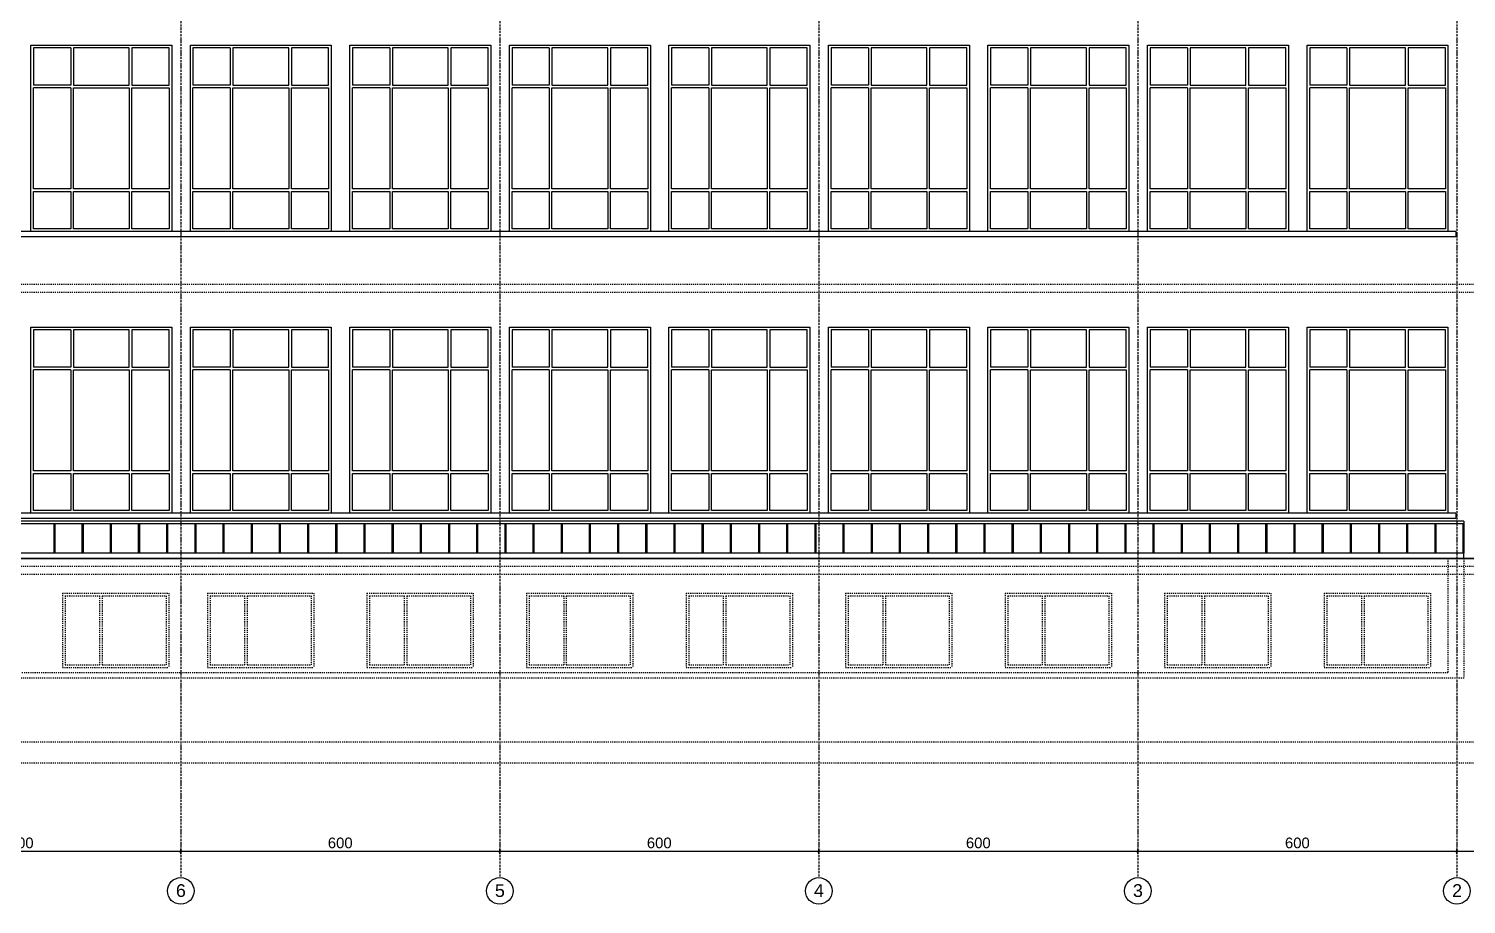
# Model space of a CAD drawing. Header units: inches. Extents: x -72385 to 39588, y -6525 to 66685.
# Drawn here: x 18084 to 20788, y 17991 to 19637 of the extents above; entities that cross this region are included whole.
import ezdxf

# ---------------------------------------------------------------- set-up
doc = ezdxf.new("R2010")
doc.units = ezdxf.units.IN
doc.header["$MEASUREMENT"] = 0
doc.linetypes.add('DashDot', pattern=[0.6, 0.4, -0.1, 0, -0.1])
doc.linetypes.add('Hidden', pattern=[0.4, 0.2, -0.2])
for name, color, linetype, lineweight in [('Надписи коти външни', 252, 'Continuous', 25), ('Надписи Оси', 252, 'Continuous', 25), ('Оси', 252, 'DashDot', 25), ('Фасади Разрези дебело', 7, 'Continuous', 35), ('Фасади Разрези пунктир', 253, 'Hidden', 25), ('Фасади Разрези тънко', 253, 'Continuous', 25)]:
    doc.layers.add(name, color=color, linetype=linetype, lineweight=lineweight)
doc.styles.add('Arial Regular', font='arial.ttf')
doc.styles.get("Standard").update_dxf_attribs({"font": 'arial.ttf'})
doc.dimstyles.new('Annotative', dxfattribs={"dimscale": 0, "dimtxt": 20, "dimasz": 5, "dimexe": 5, "dimexo": 5, "dimgap": 5, "dimtad": 1, "dimdec": 0, "dimzin": 0, "dimdsep": 46, "dimtxsty": 'Standard', "dimblk": 'ARCHTICK', "dimcen": 5, "dimdle": 5, "dimadec": 0, "dimazin": 0, "dimtfac": 1, "dimtdec": 0, "dimtofl": 0, "dimtmove": 0, "dimatfit": 3, "dimldrblk": 'ARCHTICK', "dimfxl": 5, "dimfxlon": 1, "dimtolj": 1, "dimtzin": 0, "dimarcsym": 1})

# ---------------------------------------------------------------- blocks, each defined once
blk = doc.blocks.new('_ArchTick')
at = {"color": 0, "linetype": 'ByBlock', "const_width": 0.15}
blk.add_lwpolyline([(-0.5, -0.5), (0.5, 0.5)], dxfattribs=at)
blk = doc.blocks.new('*D6998')
at = {"layer": 'Defpoints', "color": 0, "ltscale": 10, "transparency": 16777216}
for p in [(18370.1, 18090.9), (17770.1, 18040.9), (18370.1, 18040.9)]:
    blk.add_point(p, dxfattribs=at)
at = {"layer": 'Надписи коти външни', "color": 0, "lineweight": -2, "ltscale": 10, "transparency": 16777216}
for p, q in [((17765.1, 18090.9), (18375.1, 18090.9)), ((17770.1, 18085.9), (17770.1, 18095.9)), ((18370.1, 18085.9), (18370.1, 18095.9))]:
    blk.add_line(p, q, dxfattribs=at)
at = {"layer": 'Надписи коти външни', "color": 0, "lineweight": -2, "ltscale": 10, "transparency": 16777216, "xscale": 5, "yscale": 5, "zscale": 5, "rotation": 180}
blk.add_blockref('_ArchTick', (17770.1, 18090.9), dxfattribs=at)
at = {"layer": 'Надписи коти външни', "color": 0, "lineweight": -2, "ltscale": 10, "transparency": 16777216, "xscale": 5, "yscale": 5, "zscale": 5}
blk.add_blockref('_ArchTick', (18370.1, 18090.9), dxfattribs=at)
at = {"layer": 'Надписи коти външни', "color": 0, "ltscale": 10, "transparency": 16777216, "insert": (18070.1, 18106.1), "char_height": 20, "attachment_point": 5}
blk.add_mtext('\\A1;600', dxfattribs=at)
blk = doc.blocks.new('*D6999')
at = {"layer": 'Defpoints', "color": 0, "ltscale": 10, "transparency": 16777216}
for p in [(18970.1, 18090.9), (18370.1, 18040.9), (18970.1, 18040.9)]:
    blk.add_point(p, dxfattribs=at)
at = {"layer": 'Надписи коти външни', "color": 0, "lineweight": -2, "ltscale": 10, "transparency": 16777216}
for p, q in [((18365.1, 18090.9), (18975.1, 18090.9)), ((18370.1, 18085.9), (18370.1, 18095.9)), ((18970.1, 18085.9), (18970.1, 18095.9))]:
    blk.add_line(p, q, dxfattribs=at)
at = {"layer": 'Надписи коти външни', "color": 0, "lineweight": -2, "ltscale": 10, "transparency": 16777216, "xscale": 5, "yscale": 5, "zscale": 5, "rotation": 180}
blk.add_blockref('_ArchTick', (18370.1, 18090.9), dxfattribs=at)
at = {"layer": 'Надписи коти външни', "color": 0, "lineweight": -2, "ltscale": 10, "transparency": 16777216, "xscale": 5, "yscale": 5, "zscale": 5}
blk.add_blockref('_ArchTick', (18970.1, 18090.9), dxfattribs=at)
at = {"layer": 'Надписи коти външни', "color": 0, "ltscale": 10, "transparency": 16777216, "insert": (18670.1, 18106.1), "char_height": 20, "attachment_point": 5}
blk.add_mtext('\\A1;600', dxfattribs=at)
blk = doc.blocks.new('*D7000')
at = {"layer": 'Defpoints', "color": 0, "ltscale": 10, "transparency": 16777216}
for p in [(19570.1, 18090.9), (18970.1, 18040.9), (19570.1, 18040.9)]:
    blk.add_point(p, dxfattribs=at)
at = {"layer": 'Надписи коти външни', "color": 0, "lineweight": -2, "ltscale": 10, "transparency": 16777216}
for p, q in [((18965.1, 18090.9), (19575.1, 18090.9)), ((18970.1, 18085.9), (18970.1, 18095.9)), ((19570.1, 18085.9), (19570.1, 18095.9))]:
    blk.add_line(p, q, dxfattribs=at)
at = {"layer": 'Надписи коти външни', "color": 0, "lineweight": -2, "ltscale": 10, "transparency": 16777216, "xscale": 5, "yscale": 5, "zscale": 5, "rotation": 180}
blk.add_blockref('_ArchTick', (18970.1, 18090.9), dxfattribs=at)
at = {"layer": 'Надписи коти външни', "color": 0, "lineweight": -2, "ltscale": 10, "transparency": 16777216, "xscale": 5, "yscale": 5, "zscale": 5}
blk.add_blockref('_ArchTick', (19570.1, 18090.9), dxfattribs=at)
at = {"layer": 'Надписи коти външни', "color": 0, "ltscale": 10, "transparency": 16777216, "insert": (19270.1, 18106.1), "char_height": 20, "attachment_point": 5}
blk.add_mtext('\\A1;600', dxfattribs=at)
blk = doc.blocks.new('*D7001')
at = {"layer": 'Defpoints', "color": 0, "ltscale": 10, "transparency": 16777216}
for p in [(20170.1, 18090.9), (19570.1, 18040.9), (20170.1, 18040.9)]:
    blk.add_point(p, dxfattribs=at)
at = {"layer": 'Надписи коти външни', "color": 0, "lineweight": -2, "ltscale": 10, "transparency": 16777216}
for p, q in [((19565.1, 18090.9), (20175.1, 18090.9)), ((19570.1, 18085.9), (19570.1, 18095.9)), ((20170.1, 18085.9), (20170.1, 18095.9))]:
    blk.add_line(p, q, dxfattribs=at)
at = {"layer": 'Надписи коти външни', "color": 0, "lineweight": -2, "ltscale": 10, "transparency": 16777216, "xscale": 5, "yscale": 5, "zscale": 5, "rotation": 180}
blk.add_blockref('_ArchTick', (19570.1, 18090.9), dxfattribs=at)
at = {"layer": 'Надписи коти външни', "color": 0, "lineweight": -2, "ltscale": 10, "transparency": 16777216, "xscale": 5, "yscale": 5, "zscale": 5}
blk.add_blockref('_ArchTick', (20170.1, 18090.9), dxfattribs=at)
at = {"layer": 'Надписи коти външни', "color": 0, "ltscale": 10, "transparency": 16777216, "insert": (19870.1, 18106.1), "char_height": 20, "attachment_point": 5}
blk.add_mtext('\\A1;600', dxfattribs=at)
blk = doc.blocks.new('*D7002')
at = {"layer": 'Defpoints', "color": 0, "ltscale": 10, "transparency": 16777216}
for p in [(20770.1, 18090.9), (20170.1, 18040.9), (20770.1, 18040.9)]:
    blk.add_point(p, dxfattribs=at)
at = {"layer": 'Надписи коти външни', "color": 0, "lineweight": -2, "ltscale": 10, "transparency": 16777216}
for p, q in [((20165.1, 18090.9), (20775.1, 18090.9)), ((20170.1, 18085.9), (20170.1, 18095.9)), ((20770.1, 18085.9), (20770.1, 18095.9))]:
    blk.add_line(p, q, dxfattribs=at)
at = {"layer": 'Надписи коти външни', "color": 0, "lineweight": -2, "ltscale": 10, "transparency": 16777216, "xscale": 5, "yscale": 5, "zscale": 5, "rotation": 180}
blk.add_blockref('_ArchTick', (20170.1, 18090.9), dxfattribs=at)
at = {"layer": 'Надписи коти външни', "color": 0, "lineweight": -2, "ltscale": 10, "transparency": 16777216, "xscale": 5, "yscale": 5, "zscale": 5}
blk.add_blockref('_ArchTick', (20770.1, 18090.9), dxfattribs=at)
at = {"layer": 'Надписи коти външни', "color": 0, "ltscale": 10, "transparency": 16777216, "insert": (20470.1, 18106.1), "char_height": 20, "attachment_point": 5}
blk.add_mtext('\\A1;600', dxfattribs=at)
blk = doc.blocks.new('*D7003')
at = {"layer": 'Defpoints', "color": 0, "ltscale": 10, "transparency": 16777216}
for p in [(21685.1, 18090.9), (20770.1, 18040.9), (21685.1, 18040.9)]:
    blk.add_point(p, dxfattribs=at)
at = {"layer": 'Надписи коти външни', "color": 0, "lineweight": -2, "ltscale": 10, "transparency": 16777216}
for p, q in [((20765.1, 18090.9), (21690.1, 18090.9)), ((20770.1, 18085.9), (20770.1, 18095.9)), ((21685.1, 18085.9), (21685.1, 18095.9))]:
    blk.add_line(p, q, dxfattribs=at)
at = {"layer": 'Надписи коти външни', "color": 0, "lineweight": -2, "ltscale": 10, "transparency": 16777216, "xscale": 5, "yscale": 5, "zscale": 5, "rotation": 180}
blk.add_blockref('_ArchTick', (20770.1, 18090.9), dxfattribs=at)
at = {"layer": 'Надписи коти външни', "color": 0, "lineweight": -2, "ltscale": 10, "transparency": 16777216, "xscale": 5, "yscale": 5, "zscale": 5}
blk.add_blockref('_ArchTick', (21685.1, 18090.9), dxfattribs=at)
at = {"layer": 'Надписи коти външни', "color": 0, "ltscale": 10, "transparency": 16777216, "insert": (21227.6, 18106.1), "char_height": 20, "attachment_point": 5}
blk.add_mtext('\\A1;915', dxfattribs=at)

msp = doc.modelspace()

# ---------------------------------------------------------------- linework, layer by layer
at = {"layer": 'Надписи Оси', "ltscale": 50}
for centre in [(18370.1, 18015.9), (18970.1, 18015.9), (19570.1, 18015.9), (20170.1, 18015.9), (20770.1, 18015.9)]:
    msp.add_circle(centre, 25, dxfattribs=at)
at = {"layer": 'Оси', "ltscale": 10}
for p, q in [((18370.1, 21090.9), (18370.1, 18040.9)), ((18970.1, 21090.9), (18970.1, 18040.9)), ((19570.1, 21090.9), (19570.1, 18040.9)), ((20170.1, 21090.9), (20170.1, 18040.9)), ((20770.1, 21090.9), (20770.1, 18040.9))]:
    msp.add_line(p, q, dxfattribs=at)
at = {"layer": 'Фасади Разрези дебело', "ltscale": 10, "extrusion": (-7.84095e-16, 1, -2.22045e-16)}
msp.add_line((22203.5, 18640.9), (9107.5, 18640.9), dxfattribs=at)
at = {"layer": 'Фасади Разрези пунктир', "ltscale": 10, "extrusion": (-7.84095e-16, 1, -2.22045e-16)}
for p, q in [((21703.5, 19155.9), (9607.5, 19155.9)), ((21703.5, 19140.9), (9607.5, 19140.9)), ((21703.5, 18625.9), (9607.5, 18625.9)), ((21703.5, 18610.9), (9607.5, 18610.9)), ((20783.4, 18415.9), (15925.8, 18415.9)), ((20753.4, 18425.9), (15955.8, 18425.9)), ((21703.5, 18295.9), (16588.9, 18295.9)), ((21703.5, 18255.9), (9607.5, 18255.9))]:
    msp.add_line(p, q, dxfattribs=at)
at = {"layer": 'Фасади Разрези пунктир', "ltscale": 10}
for p, q in [((20753.4, 18640.9), (20753.4, 18425.9)), ((20783.4, 18640.9), (20783.4, 18415.9)), ((18147.6, 18575.9), (18147.6, 18435.9)), ((18347.6, 18575.9), (18347.6, 18435.9)), ((18420.3, 18575.9), (18420.3, 18435.9)), ((18620.3, 18575.9), (18620.3, 18435.9)), ((18720.3, 18575.9), (18720.3, 18435.9)), ((18920.3, 18575.9), (18920.3, 18435.9)), ((19020.3, 18575.9), (19020.3, 18435.9)), ((19220.4, 18575.9), (19220.4, 18435.9)), ((19320.4, 18575.9), (19320.4, 18435.9)), ((19520.4, 18575.9), (19520.4, 18435.9)), ((19620.4, 18575.9), (19620.4, 18435.9)), ((19820.4, 18575.9), (19820.4, 18435.9)), ((19920.4, 18575.9), (19920.4, 18435.9)), ((20120.4, 18575.9), (20120.4, 18435.9)), ((20220.4, 18575.9), (20220.4, 18435.9)), ((20420.5, 18575.9), (20420.5, 18435.9)), ((20520.5, 18575.9), (20520.5, 18435.9)), ((20720.5, 18575.9), (20720.5, 18435.9)), ((18152.6, 18570.9), (18152.6, 18440.9)), ((18217.6, 18570.9), (18217.6, 18440.9)), ((18222.6, 18570.9), (18222.6, 18440.9)), ((18342.6, 18570.9), (18342.6, 18440.9)), ((18425.3, 18570.9), (18425.3, 18440.9)), ((18490.3, 18570.9), (18490.3, 18440.9)), ((18495.3, 18570.9), (18495.3, 18440.9)), ((18615.3, 18570.9), (18615.3, 18440.9)), ((18725.3, 18570.9), (18725.3, 18440.9)), ((18790.3, 18570.9), (18790.3, 18440.9)), ((18795.3, 18570.9), (18795.3, 18440.9)), ((18915.3, 18570.9), (18915.3, 18440.9)), ((19025.3, 18570.9), (19025.3, 18440.9)), ((19090.3, 18570.9), (19090.3, 18440.9)), ((19095.3, 18570.9), (19095.3, 18440.9)), ((19215.4, 18570.9), (19215.4, 18440.9)), ((19325.4, 18570.9), (19325.4, 18440.9)), ((19390.4, 18570.9), (19390.4, 18440.9)), ((19395.4, 18570.9), (19395.4, 18440.9)), ((19515.4, 18570.9), (19515.4, 18440.9)), ((19625.4, 18570.9), (19625.4, 18440.9)), ((19690.4, 18570.9), (19690.4, 18440.9)), ((19695.4, 18570.9), (19695.4, 18440.9)), ((19815.4, 18570.9), (19815.4, 18440.9)), ((19925.4, 18570.9), (19925.4, 18440.9)), ((19990.4, 18570.9), (19990.4, 18440.9)), ((19995.4, 18570.9), (19995.4, 18440.9)), ((20115.4, 18570.9), (20115.4, 18440.9)), ((20225.4, 18570.9), (20225.4, 18440.9)), ((20290.4, 18570.9), (20290.4, 18440.9)), ((20295.4, 18570.9), (20295.4, 18440.9)), ((20415.5, 18570.9), (20415.5, 18440.9)), ((20525.5, 18570.9), (20525.5, 18440.9)), ((20590.5, 18570.9), (20590.5, 18440.9)), ((20595.5, 18570.9), (20595.5, 18440.9)), ((20715.5, 18570.9), (20715.5, 18440.9))]:
    msp.add_line(p, q, dxfattribs=at)
at = {"layer": 'Фасади Разрези пунктир', "ltscale": 10, "extrusion": (-7.38836e-14, 1, -2.22045e-16)}
for p, q in [((18147.6, 18575.9), (18347.6, 18575.9)), ((18420.3, 18575.9), (18620.3, 18575.9)), ((18720.3, 18575.9), (18920.3, 18575.9)), ((19020.3, 18575.9), (19220.4, 18575.9)), ((19320.4, 18575.9), (19520.4, 18575.9)), ((19620.4, 18575.9), (19820.4, 18575.9)), ((19920.4, 18575.9), (20120.4, 18575.9)), ((20220.4, 18575.9), (20420.5, 18575.9)), ((20520.5, 18575.9), (20720.5, 18575.9)), ((18152.6, 18570.9), (18217.6, 18570.9)), ((18222.6, 18570.9), (18342.6, 18570.9)), ((18425.3, 18570.9), (18490.3, 18570.9)), ((18495.3, 18570.9), (18615.3, 18570.9)), ((18725.3, 18570.9), (18790.3, 18570.9)), ((18795.3, 18570.9), (18915.3, 18570.9)), ((19025.3, 18570.9), (19090.3, 18570.9)), ((19095.3, 18570.9), (19215.4, 18570.9)), ((19325.4, 18570.9), (19390.4, 18570.9)), ((19395.4, 18570.9), (19515.4, 18570.9)), ((19625.4, 18570.9), (19690.4, 18570.9)), ((19695.4, 18570.9), (19815.4, 18570.9)), ((19925.4, 18570.9), (19990.4, 18570.9)), ((19995.4, 18570.9), (20115.4, 18570.9)), ((20225.4, 18570.9), (20290.4, 18570.9)), ((20295.4, 18570.9), (20415.5, 18570.9)), ((20525.5, 18570.9), (20590.5, 18570.9)), ((20595.5, 18570.9), (20715.5, 18570.9)), ((18152.6, 18440.9), (18217.6, 18440.9)), ((18222.6, 18440.9), (18342.6, 18440.9)), ((18425.3, 18440.9), (18490.3, 18440.9)), ((18495.3, 18440.9), (18615.3, 18440.9)), ((18725.3, 18440.9), (18790.3, 18440.9)), ((18795.3, 18440.9), (18915.3, 18440.9)), ((19025.3, 18440.9), (19090.3, 18440.9)), ((19095.3, 18440.9), (19215.4, 18440.9)), ((19325.4, 18440.9), (19390.4, 18440.9)), ((19395.4, 18440.9), (19515.4, 18440.9)), ((19625.4, 18440.9), (19690.4, 18440.9)), ((19695.4, 18440.9), (19815.4, 18440.9)), ((19925.4, 18440.9), (19990.4, 18440.9)), ((19995.4, 18440.9), (20115.4, 18440.9)), ((20225.4, 18440.9), (20290.4, 18440.9)), ((20295.4, 18440.9), (20415.5, 18440.9)), ((20525.5, 18440.9), (20590.5, 18440.9)), ((20595.5, 18440.9), (20715.5, 18440.9)), ((18147.6, 18435.9), (18347.6, 18435.9)), ((18420.3, 18435.9), (18620.3, 18435.9)), ((18720.3, 18435.9), (18920.3, 18435.9)), ((19020.3, 18435.9), (19220.4, 18435.9)), ((19320.4, 18435.9), (19520.4, 18435.9)), ((19620.4, 18435.9), (19820.4, 18435.9)), ((19920.4, 18435.9), (20120.4, 18435.9)), ((20220.4, 18435.9), (20420.5, 18435.9)), ((20520.5, 18435.9), (20720.5, 18435.9))]:
    msp.add_line(p, q, dxfattribs=at)
at = {"layer": 'Фасади Разрези тънко', "ltscale": 10}
for p, q in [((18093.2, 19600.9), (18093.2, 19530.9)), ((18163.2, 19600.9), (18163.2, 19530.9)), ((18168.2, 19600.9), (18168.2, 19530.9)), ((18393.2, 19600.9), (18393.2, 19530.9)), ((18463.2, 19600.9), (18463.2, 19530.9)), ((18468.2, 19600.9), (18468.2, 19530.9)), ((18693.2, 19600.9), (18693.2, 19530.9)), ((18763.2, 19600.9), (18763.2, 19530.9)), ((18768.2, 19600.9), (18768.2, 19530.9)), ((18993.3, 19600.9), (18993.3, 19530.9)), ((19063.3, 19600.9), (19063.3, 19530.9)), ((19068.3, 19600.9), (19068.3, 19530.9)), ((19293.3, 19600.9), (19293.3, 19530.9)), ((19363.3, 19600.9), (19363.3, 19530.9)), ((19368.3, 19600.9), (19368.3, 19530.9)), ((19593.3, 19600.9), (19593.3, 19530.9)), ((19663.3, 19600.9), (19663.3, 19530.9)), ((19668.3, 19600.9), (19668.3, 19530.9)), ((19893.3, 19600.9), (19893.3, 19530.9)), ((19963.3, 19600.9), (19963.3, 19530.9)), ((19968.3, 19600.9), (19968.3, 19530.9)), ((20193.4, 19600.9), (20193.4, 19530.9)), ((20263.4, 19600.9), (20263.4, 19530.9)), ((20268.4, 19600.9), (20268.4, 19530.9)), ((20493.4, 19600.9), (20493.4, 19530.9)), ((20563.4, 19600.9), (20563.4, 19530.9)), ((20568.4, 19600.9), (20568.4, 19530.9)), ((20768.4, 19255.9), (20768.4, 19245.9)), ((18093.2, 19070.9), (18093.2, 19000.9)), ((18163.2, 19070.9), (18163.2, 19000.9)), ((18168.2, 19070.9), (18168.2, 19000.9)), ((18393.2, 19070.9), (18393.2, 19000.9)), ((18463.2, 19070.9), (18463.2, 19000.9)), ((18468.2, 19070.9), (18468.2, 19000.9)), ((18693.2, 19070.9), (18693.2, 19000.9)), ((18763.2, 19070.9), (18763.2, 19000.9)), ((18768.2, 19070.9), (18768.2, 19000.9)), ((18993.3, 19070.9), (18993.3, 19000.9)), ((19063.3, 19070.9), (19063.3, 19000.9)), ((19068.3, 19070.9), (19068.3, 19000.9)), ((19293.3, 19070.9), (19293.3, 19000.9)), ((19363.3, 19070.9), (19363.3, 19000.9)), ((19368.3, 19070.9), (19368.3, 19000.9)), ((19593.3, 19070.9), (19593.3, 19000.9)), ((19663.3, 19070.9), (19663.3, 19000.9)), ((19668.3, 19070.9), (19668.3, 19000.9)), ((19893.3, 19070.9), (19893.3, 19000.9)), ((19963.3, 19070.9), (19963.3, 19000.9)), ((19968.3, 19070.9), (19968.3, 19000.9)), ((20193.4, 19070.9), (20193.4, 19000.9)), ((20263.4, 19070.9), (20263.4, 19000.9)), ((20268.4, 19070.9), (20268.4, 19000.9)), ((20493.4, 19070.9), (20493.4, 19000.9)), ((20563.4, 19070.9), (20563.4, 19000.9)), ((20568.4, 19070.9), (20568.4, 19000.9)), ((20768.4, 18725.9), (20768.4, 18715.9)), ((20783.4, 18710.9), (20783.4, 18650.9)), ((18131.4, 18705.9), (18131.4, 18650.9)), ((18133.4, 18705.9), (18133.4, 18650.9)), ((18184.4, 18705.9), (18184.4, 18650.9)), ((18186.4, 18705.9), (18186.4, 18650.9)), ((18237.4, 18705.9), (18237.4, 18650.9)), ((18239.4, 18705.9), (18239.4, 18650.9)), ((18290.4, 18705.9), (18290.4, 18650.9)), ((18292.4, 18705.9), (18292.4, 18650.9)), ((18343.4, 18705.9), (18343.4, 18650.9)), ((18345.4, 18705.9), (18345.4, 18650.9)), ((18396.4, 18705.9), (18396.4, 18650.9)), ((18398.4, 18705.9), (18398.4, 18650.9)), ((18449.4, 18705.9), (18449.4, 18650.9)), ((18451.4, 18705.9), (18451.4, 18650.9)), ((18502.4, 18705.9), (18502.4, 18650.9)), ((18504.4, 18705.9), (18504.4, 18650.9)), ((18555.4, 18705.9), (18555.4, 18650.9)), ((18557.4, 18705.9), (18557.4, 18650.9)), ((18608.4, 18705.9), (18608.4, 18650.9)), ((18610.4, 18705.9), (18610.4, 18650.9)), ((18661.4, 18705.9), (18661.4, 18650.9)), ((18663.4, 18705.9), (18663.4, 18650.9)), ((18714.4, 18705.9), (18714.4, 18650.9)), ((18716.4, 18705.9), (18716.4, 18650.9)), ((18767.4, 18705.9), (18767.4, 18650.9)), ((18769.4, 18705.9), (18769.4, 18650.9)), ((18820.4, 18705.9), (18820.4, 18650.9)), ((18822.4, 18705.9), (18822.4, 18650.9)), ((18873.4, 18705.9), (18873.4, 18650.9)), ((18875.4, 18705.9), (18875.4, 18650.9)), ((18926.4, 18705.9), (18926.4, 18650.9)), ((18928.4, 18705.9), (18928.4, 18650.9)), ((18979.4, 18705.9), (18979.4, 18650.9)), ((18981.4, 18705.9), (18981.4, 18650.9)), ((19032.4, 18705.9), (19032.4, 18650.9)), ((19034.4, 18705.9), (19034.4, 18650.9)), ((19085.4, 18705.9), (19085.4, 18650.9)), ((19087.4, 18705.9), (19087.4, 18650.9)), ((19138.4, 18705.9), (19138.4, 18650.9)), ((19140.4, 18705.9), (19140.4, 18650.9)), ((19191.4, 18705.9), (19191.4, 18650.9)), ((19193.4, 18705.9), (19193.4, 18650.9)), ((19244.4, 18705.9), (19244.4, 18650.9)), ((19246.4, 18705.9), (19246.4, 18650.9)), ((19297.4, 18705.9), (19297.4, 18650.9)), ((19299.4, 18705.9), (19299.4, 18650.9)), ((19350.4, 18705.9), (19350.4, 18650.9)), ((19352.4, 18705.9), (19352.4, 18650.9)), ((19403.4, 18705.9), (19403.4, 18650.9)), ((19405.4, 18705.9), (19405.4, 18650.9)), ((19456.4, 18705.9), (19456.4, 18650.9)), ((19458.4, 18705.9), (19458.4, 18650.9)), ((19509.4, 18705.9), (19509.4, 18650.9)), ((19511.4, 18705.9), (19511.4, 18650.9)), ((19562.4, 18705.9), (19562.4, 18650.9)), ((19564.4, 18705.9), (19564.4, 18650.9)), ((19615.4, 18705.9), (19615.4, 18650.9)), ((19617.4, 18705.9), (19617.4, 18650.9)), ((19668.4, 18705.9), (19668.4, 18650.9)), ((19670.4, 18705.9), (19670.4, 18650.9)), ((19721.4, 18705.9), (19721.4, 18650.9)), ((19723.4, 18705.9), (19723.4, 18650.9)), ((19774.4, 18705.9), (19774.4, 18650.9)), ((19776.4, 18705.9), (19776.4, 18650.9)), ((19827.4, 18705.9), (19827.4, 18650.9)), ((19829.4, 18705.9), (19829.4, 18650.9)), ((19880.4, 18705.9), (19880.4, 18650.9)), ((19882.4, 18705.9), (19882.4, 18650.9)), ((19933.4, 18705.9), (19933.4, 18650.9)), ((19935.4, 18705.9), (19935.4, 18650.9)), ((19986.4, 18705.9), (19986.4, 18650.9)), ((19988.4, 18705.9), (19988.4, 18650.9)), ((20039.4, 18705.9), (20039.4, 18650.9)), ((20041.4, 18705.9), (20041.4, 18650.9)), ((20092.4, 18705.9), (20092.4, 18650.9)), ((20094.4, 18705.9), (20094.4, 18650.9)), ((20145.4, 18705.9), (20145.4, 18650.9)), ((20147.4, 18705.9), (20147.4, 18650.9)), ((20198.4, 18705.9), (20198.4, 18650.9)), ((20200.4, 18705.9), (20200.4, 18650.9)), ((20251.4, 18705.9), (20251.4, 18650.9)), ((20253.4, 18705.9), (20253.4, 18650.9)), ((20304.4, 18705.9), (20304.4, 18650.9)), ((20306.4, 18705.9), (20306.4, 18650.9)), ((20357.4, 18705.9), (20357.4, 18650.9)), ((20359.4, 18705.9), (20359.4, 18650.9)), ((20410.4, 18705.9), (20410.4, 18650.9)), ((20412.4, 18705.9), (20412.4, 18650.9)), ((20463.4, 18705.9), (20463.4, 18650.9)), ((20465.4, 18705.9), (20465.4, 18650.9)), ((20516.4, 18705.9), (20516.4, 18650.9)), ((20518.4, 18705.9), (20518.4, 18650.9)), ((20569.4, 18705.9), (20569.4, 18650.9)), ((20571.4, 18705.9), (20571.4, 18650.9)), ((20622.4, 18705.9), (20622.4, 18650.9)), ((20624.4, 18705.9), (20624.4, 18650.9)), ((20675.4, 18705.9), (20675.4, 18650.9)), ((20677.4, 18705.9), (20677.4, 18650.9)), ((20728.4, 18705.9), (20728.4, 18650.9)), ((20730.4, 18705.9), (20730.4, 18650.9)), ((20781.4, 18705.9), (20781.4, 18650.9)), ((20783.4, 18640.9), (20783.4, 18650.9))]:
    msp.add_line(p, q, dxfattribs=at)
at = {"layer": 'Фасади Разрези тънко', "ltscale": 10, "extrusion": (-2.11463e-15, 1, -2.22045e-16)}
for p, q in [((18163.2, 19600.9), (18093.2, 19600.9)), ((18463.2, 19600.9), (18393.2, 19600.9)), ((18763.2, 19600.9), (18693.2, 19600.9)), ((19063.3, 19600.9), (18993.3, 19600.9)), ((19363.3, 19600.9), (19293.3, 19600.9)), ((19663.3, 19600.9), (19593.3, 19600.9)), ((19963.3, 19600.9), (19893.3, 19600.9)), ((20263.4, 19600.9), (20193.4, 19600.9)), ((20563.4, 19600.9), (20493.4, 19600.9)), ((18163.2, 19530.9), (18093.2, 19530.9)), ((18163.2, 19525.9), (18093.2, 19525.9)), ((18463.2, 19530.9), (18393.2, 19530.9)), ((18463.2, 19525.9), (18393.2, 19525.9)), ((18763.2, 19530.9), (18693.2, 19530.9)), ((18763.2, 19525.9), (18693.2, 19525.9)), ((19063.3, 19530.9), (18993.3, 19530.9)), ((19063.3, 19525.9), (18993.3, 19525.9)), ((19363.3, 19530.9), (19293.3, 19530.9)), ((19363.3, 19525.9), (19293.3, 19525.9)), ((19663.3, 19530.9), (19593.3, 19530.9)), ((19663.3, 19525.9), (19593.3, 19525.9)), ((19963.3, 19530.9), (19893.3, 19530.9)), ((19963.3, 19525.9), (19893.3, 19525.9)), ((20263.4, 19530.9), (20193.4, 19530.9)), ((20263.4, 19525.9), (20193.4, 19525.9)), ((20563.4, 19530.9), (20493.4, 19530.9)), ((20563.4, 19525.9), (20493.4, 19525.9)), ((18163.2, 19070.9), (18093.2, 19070.9)), ((18463.2, 19070.9), (18393.2, 19070.9)), ((18763.2, 19070.9), (18693.2, 19070.9)), ((19063.3, 19070.9), (18993.3, 19070.9)), ((19363.3, 19070.9), (19293.3, 19070.9)), ((19663.3, 19070.9), (19593.3, 19070.9)), ((19963.3, 19070.9), (19893.3, 19070.9)), ((20263.4, 19070.9), (20193.4, 19070.9)), ((20563.4, 19070.9), (20493.4, 19070.9)), ((18163.2, 19000.9), (18093.2, 19000.9)), ((18163.2, 18995.9), (18093.2, 18995.9)), ((18463.2, 19000.9), (18393.2, 19000.9)), ((18463.2, 18995.9), (18393.2, 18995.9)), ((18763.2, 19000.9), (18693.2, 19000.9)), ((18763.2, 18995.9), (18693.2, 18995.9)), ((19063.3, 19000.9), (18993.3, 19000.9)), ((19063.3, 18995.9), (18993.3, 18995.9)), ((19363.3, 19000.9), (19293.3, 19000.9)), ((19363.3, 18995.9), (19293.3, 18995.9)), ((19663.3, 19000.9), (19593.3, 19000.9)), ((19663.3, 18995.9), (19593.3, 18995.9)), ((19963.3, 19000.9), (19893.3, 19000.9)), ((19963.3, 18995.9), (19893.3, 18995.9)), ((20263.4, 19000.9), (20193.4, 19000.9)), ((20263.4, 18995.9), (20193.4, 18995.9)), ((20563.4, 19000.9), (20493.4, 19000.9)), ((20563.4, 18995.9), (20493.4, 18995.9))]:
    msp.add_line(p, q, dxfattribs=at)
at = {"layer": 'Фасади Разрези тънко', "ltscale": 10, "extrusion": (-7.84095e-16, 1, -2.22045e-16)}
for p, q in [((20768.4, 19255.9), (15958, 19255.9)), ((20768.4, 19245.9), (15958, 19245.9)), ((20768.4, 18725.9), (16225.5, 18725.9)), ((20768.4, 18715.9), (16225.5, 18715.9)), ((20783.4, 18710.9), (16258, 18710.9)), ((20783.4, 18705.9), (16258, 18705.9)), ((20783.4, 18650.9), (16258, 18650.9))]:
    msp.add_line(p, q, dxfattribs=at)
at = {"layer": 'Фасади Разрези тънко', "ltscale": 10}
for points in [[(18088.2, 19605.9, 0), (18353.2, 19605.9, 0), (18353.2, 19255.9, 0), (18088.2, 19255.9, 0), (18088.2, 19605.9, 0)], [(18168.2, 19530.9, 0), (18273.2, 19530.9, 0), (18273.2, 19600.9, 0), (18168.2, 19600.9, 0)], [(18388.2, 19605.9, 0), (18653.2, 19605.9, 0), (18653.2, 19255.9, 0), (18388.2, 19255.9, 0), (18388.2, 19605.9, 0)], [(18468.2, 19530.9, 0), (18573.2, 19530.9, 0), (18573.2, 19600.9, 0), (18468.2, 19600.9, 0)], [(18688.2, 19605.9, 0), (18953.3, 19605.9, 0), (18953.3, 19255.9, 0), (18688.2, 19255.9, 0), (18688.2, 19605.9, 0)], [(18768.2, 19530.9, 0), (18873.3, 19530.9, 0), (18873.3, 19600.9, 0), (18768.2, 19600.9, 0)], [(18988.3, 19605.9, 0), (19253.3, 19605.9, 0), (19253.3, 19255.9, 0), (18988.3, 19255.9, 0), (18988.3, 19605.9, 0)], [(19068.3, 19530.9, 0), (19173.3, 19530.9, 0), (19173.3, 19600.9, 0), (19068.3, 19600.9, 0)], [(19288.3, 19605.9, 0), (19553.3, 19605.9, 0), (19553.3, 19255.9, 0), (19288.3, 19255.9, 0), (19288.3, 19605.9, 0)], [(19368.3, 19530.9, 0), (19473.3, 19530.9, 0), (19473.3, 19600.9, 0), (19368.3, 19600.9, 0)], [(19588.3, 19605.9, 0), (19853.3, 19605.9, 0), (19853.3, 19255.9, 0), (19588.3, 19255.9, 0), (19588.3, 19605.9, 0)], [(19668.3, 19530.9, 0), (19773.3, 19530.9, 0), (19773.3, 19600.9, 0), (19668.3, 19600.9, 0)], [(19888.3, 19605.9, 0), (20153.4, 19605.9, 0), (20153.4, 19255.9, 0), (19888.3, 19255.9, 0), (19888.3, 19605.9, 0)], [(19968.3, 19530.9, 0), (20073.4, 19530.9, 0), (20073.4, 19600.9, 0), (19968.3, 19600.9, 0)], [(20188.4, 19605.9, 0), (20453.4, 19605.9, 0), (20453.4, 19255.9, 0), (20188.4, 19255.9, 0), (20188.4, 19605.9, 0)], [(20268.4, 19530.9, 0), (20373.4, 19530.9, 0), (20373.4, 19600.9, 0), (20268.4, 19600.9, 0)], [(20488.4, 19605.9, 0), (20753.4, 19605.9, 0), (20753.4, 19255.9, 0), (20488.4, 19255.9, 0), (20488.4, 19605.9, 0)], [(20568.4, 19530.9, 0), (20673.4, 19530.9, 0), (20673.4, 19600.9, 0), (20568.4, 19600.9, 0)], [(18163.2, 19525.9, 0), (18163.2, 19335.9, 0), (18093.2, 19335.9, 0), (18093.2, 19525.9, 0)], [(18168.2, 19525.9, 0), (18273.2, 19525.9, 0), (18273.2, 19335.9, 0), (18168.2, 19335.9, 0), (18168.2, 19525.9, 0)], [(18463.2, 19525.9, 0), (18463.2, 19335.9, 0), (18393.2, 19335.9, 0), (18393.2, 19525.9, 0)], [(18468.2, 19525.9, 0), (18573.2, 19525.9, 0), (18573.2, 19335.9, 0), (18468.2, 19335.9, 0), (18468.2, 19525.9, 0)], [(18763.2, 19525.9, 0), (18763.2, 19335.9, 0), (18693.2, 19335.9, 0), (18693.2, 19525.9, 0)], [(18768.2, 19525.9, 0), (18873.3, 19525.9, 0), (18873.3, 19335.9, 0), (18768.2, 19335.9, 0), (18768.2, 19525.9, 0)], [(19063.3, 19525.9, 0), (19063.3, 19335.9, 0), (18993.3, 19335.9, 0), (18993.3, 19525.9, 0)], [(19068.3, 19525.9, 0), (19173.3, 19525.9, 0), (19173.3, 19335.9, 0), (19068.3, 19335.9, 0), (19068.3, 19525.9, 0)], [(19363.3, 19525.9, 0), (19363.3, 19335.9, 0), (19293.3, 19335.9, 0), (19293.3, 19525.9, 0)], [(19368.3, 19525.9, 0), (19473.3, 19525.9, 0), (19473.3, 19335.9, 0), (19368.3, 19335.9, 0), (19368.3, 19525.9, 0)], [(19663.3, 19525.9, 0), (19663.3, 19335.9, 0), (19593.3, 19335.9, 0), (19593.3, 19525.9, 0)], [(19668.3, 19525.9, 0), (19773.3, 19525.9, 0), (19773.3, 19335.9, 0), (19668.3, 19335.9, 0), (19668.3, 19525.9, 0)], [(19963.3, 19525.9, 0), (19963.3, 19335.9, 0), (19893.3, 19335.9, 0), (19893.3, 19525.9, 0)], [(19968.3, 19525.9, 0), (20073.4, 19525.9, 0), (20073.4, 19335.9, 0), (19968.3, 19335.9, 0), (19968.3, 19525.9, 0)], [(20263.4, 19525.9, 0), (20263.4, 19335.9, 0), (20193.4, 19335.9, 0), (20193.4, 19525.9, 0)], [(20268.4, 19525.9, 0), (20373.4, 19525.9, 0), (20373.4, 19335.9, 0), (20268.4, 19335.9, 0), (20268.4, 19525.9, 0)], [(20563.4, 19525.9, 0), (20563.4, 19335.9, 0), (20493.4, 19335.9, 0), (20493.4, 19525.9, 0)], [(20568.4, 19525.9, 0), (20673.4, 19525.9, 0), (20673.4, 19335.9, 0), (20568.4, 19335.9, 0), (20568.4, 19525.9, 0)], [(18088.2, 19075.9, 0), (18353.2, 19075.9, 0), (18353.2, 18725.9, 0), (18088.2, 18725.9, 0), (18088.2, 19075.9, 0)], [(18168.2, 19000.9, 0), (18273.2, 19000.9, 0), (18273.2, 19070.9, 0), (18168.2, 19070.9, 0)], [(18388.2, 19075.9, 0), (18653.2, 19075.9, 0), (18653.2, 18725.9, 0), (18388.2, 18725.9, 0), (18388.2, 19075.9, 0)], [(18468.2, 19000.9, 0), (18573.2, 19000.9, 0), (18573.2, 19070.9, 0), (18468.2, 19070.9, 0)], [(18688.2, 19075.9, 0), (18953.3, 19075.9, 0), (18953.3, 18725.9, 0), (18688.2, 18725.9, 0), (18688.2, 19075.9, 0)], [(18768.2, 19000.9, 0), (18873.3, 19000.9, 0), (18873.3, 19070.9, 0), (18768.2, 19070.9, 0)], [(18988.3, 19075.9, 0), (19253.3, 19075.9, 0), (19253.3, 18725.9, 0), (18988.3, 18725.9, 0), (18988.3, 19075.9, 0)], [(19068.3, 19000.9, 0), (19173.3, 19000.9, 0), (19173.3, 19070.9, 0), (19068.3, 19070.9, 0)], [(19288.3, 19075.9, 0), (19553.3, 19075.9, 0), (19553.3, 18725.9, 0), (19288.3, 18725.9, 0), (19288.3, 19075.9, 0)], [(19368.3, 19000.9, 0), (19473.3, 19000.9, 0), (19473.3, 19070.9, 0), (19368.3, 19070.9, 0)], [(19588.3, 19075.9, 0), (19853.3, 19075.9, 0), (19853.3, 18725.9, 0), (19588.3, 18725.9, 0), (19588.3, 19075.9, 0)], [(19668.3, 19000.9, 0), (19773.3, 19000.9, 0), (19773.3, 19070.9, 0), (19668.3, 19070.9, 0)], [(19888.3, 19075.9, 0), (20153.4, 19075.9, 0), (20153.4, 18725.9, 0), (19888.3, 18725.9, 0), (19888.3, 19075.9, 0)], [(19968.3, 19000.9, 0), (20073.4, 19000.9, 0), (20073.4, 19070.9, 0), (19968.3, 19070.9, 0)], [(20188.4, 19075.9, 0), (20453.4, 19075.9, 0), (20453.4, 18725.9, 0), (20188.4, 18725.9, 0), (20188.4, 19075.9, 0)], [(20268.4, 19000.9, 0), (20373.4, 19000.9, 0), (20373.4, 19070.9, 0), (20268.4, 19070.9, 0)], [(20488.4, 19075.9, 0), (20753.4, 19075.9, 0), (20753.4, 18725.9, 0), (20488.4, 18725.9, 0), (20488.4, 19075.9, 0)], [(20568.4, 19000.9, 0), (20673.4, 19000.9, 0), (20673.4, 19070.9, 0), (20568.4, 19070.9, 0)], [(18163.2, 18995.9, 0), (18163.2, 18805.9, 0), (18093.2, 18805.9, 0), (18093.2, 18995.9, 0)], [(18168.2, 18995.9, 0), (18273.2, 18995.9, 0), (18273.2, 18805.9, 0), (18168.2, 18805.9, 0), (18168.2, 18995.9, 0)], [(18463.2, 18995.9, 0), (18463.2, 18805.9, 0), (18393.2, 18805.9, 0), (18393.2, 18995.9, 0)], [(18468.2, 18995.9, 0), (18573.2, 18995.9, 0), (18573.2, 18805.9, 0), (18468.2, 18805.9, 0), (18468.2, 18995.9, 0)], [(18763.2, 18995.9, 0), (18763.2, 18805.9, 0), (18693.2, 18805.9, 0), (18693.2, 18995.9, 0)], [(18768.2, 18995.9, 0), (18873.3, 18995.9, 0), (18873.3, 18805.9, 0), (18768.2, 18805.9, 0), (18768.2, 18995.9, 0)], [(19063.3, 18995.9, 0), (19063.3, 18805.9, 0), (18993.3, 18805.9, 0), (18993.3, 18995.9, 0)], [(19068.3, 18995.9, 0), (19173.3, 18995.9, 0), (19173.3, 18805.9, 0), (19068.3, 18805.9, 0), (19068.3, 18995.9, 0)], [(19363.3, 18995.9, 0), (19363.3, 18805.9, 0), (19293.3, 18805.9, 0), (19293.3, 18995.9, 0)], [(19368.3, 18995.9, 0), (19473.3, 18995.9, 0), (19473.3, 18805.9, 0), (19368.3, 18805.9, 0), (19368.3, 18995.9, 0)], [(19663.3, 18995.9, 0), (19663.3, 18805.9, 0), (19593.3, 18805.9, 0), (19593.3, 18995.9, 0)], [(19668.3, 18995.9, 0), (19773.3, 18995.9, 0), (19773.3, 18805.9, 0), (19668.3, 18805.9, 0), (19668.3, 18995.9, 0)], [(19963.3, 18995.9, 0), (19963.3, 18805.9, 0), (19893.3, 18805.9, 0), (19893.3, 18995.9, 0)], [(19968.3, 18995.9, 0), (20073.4, 18995.9, 0), (20073.4, 18805.9, 0), (19968.3, 18805.9, 0), (19968.3, 18995.9, 0)], [(20263.4, 18995.9, 0), (20263.4, 18805.9, 0), (20193.4, 18805.9, 0), (20193.4, 18995.9, 0)], [(20268.4, 18995.9, 0), (20373.4, 18995.9, 0), (20373.4, 18805.9, 0), (20268.4, 18805.9, 0), (20268.4, 18995.9, 0)], [(20563.4, 18995.9, 0), (20563.4, 18805.9, 0), (20493.4, 18805.9, 0), (20493.4, 18995.9, 0)], [(20568.4, 18995.9, 0), (20673.4, 18995.9, 0), (20673.4, 18805.9, 0), (20568.4, 18805.9, 0), (20568.4, 18995.9, 0)]]:
    msp.add_polyline3d(points, dxfattribs=at)
for points in [[(18348.2, 19530.9, 0), (18348.2, 19600.9, 0), (18278.2, 19600.9, 0), (18278.2, 19530.9, 0)], [(18648.2, 19530.9, 0), (18648.2, 19600.9, 0), (18578.2, 19600.9, 0), (18578.2, 19530.9, 0)], [(18948.3, 19530.9, 0), (18948.3, 19600.9, 0), (18878.3, 19600.9, 0), (18878.3, 19530.9, 0)], [(19248.3, 19530.9, 0), (19248.3, 19600.9, 0), (19178.3, 19600.9, 0), (19178.3, 19530.9, 0)], [(19548.3, 19530.9, 0), (19548.3, 19600.9, 0), (19478.3, 19600.9, 0), (19478.3, 19530.9, 0)], [(19848.3, 19530.9, 0), (19848.3, 19600.9, 0), (19778.3, 19600.9, 0), (19778.3, 19530.9, 0)], [(20148.4, 19530.9, 0), (20148.4, 19600.9, 0), (20078.4, 19600.9, 0), (20078.4, 19530.9, 0)], [(20448.4, 19530.9, 0), (20448.4, 19600.9, 0), (20378.4, 19600.9, 0), (20378.4, 19530.9, 0)], [(20748.4, 19530.9, 0), (20748.4, 19600.9, 0), (20678.4, 19600.9, 0), (20678.4, 19530.9, 0)], [(18348.2, 19335.9, 0), (18278.2, 19335.9, 0), (18278.2, 19525.9, 0), (18348.2, 19525.9, 0)], [(18648.2, 19335.9, 0), (18578.2, 19335.9, 0), (18578.2, 19525.9, 0), (18648.2, 19525.9, 0)], [(18948.3, 19335.9, 0), (18878.3, 19335.9, 0), (18878.3, 19525.9, 0), (18948.3, 19525.9, 0)], [(19248.3, 19335.9, 0), (19178.3, 19335.9, 0), (19178.3, 19525.9, 0), (19248.3, 19525.9, 0)], [(19548.3, 19335.9, 0), (19478.3, 19335.9, 0), (19478.3, 19525.9, 0), (19548.3, 19525.9, 0)], [(19848.3, 19335.9, 0), (19778.3, 19335.9, 0), (19778.3, 19525.9, 0), (19848.3, 19525.9, 0)], [(20148.4, 19335.9, 0), (20078.4, 19335.9, 0), (20078.4, 19525.9, 0), (20148.4, 19525.9, 0)], [(20448.4, 19335.9, 0), (20378.4, 19335.9, 0), (20378.4, 19525.9, 0), (20448.4, 19525.9, 0)], [(20748.4, 19335.9, 0), (20678.4, 19335.9, 0), (20678.4, 19525.9, 0), (20748.4, 19525.9, 0)], [(18093.2, 19260.9, 0), (18093.2, 19330.9, 0), (18163.2, 19330.9, 0), (18163.2, 19260.9, 0)], [(18273.2, 19260.9, 0), (18168.2, 19260.9, 0), (18168.2, 19330.9, 0), (18273.2, 19330.9, 0)], [(18348.2, 19260.9, 0), (18278.2, 19260.9, 0), (18278.2, 19330.9, 0), (18348.2, 19330.9, 0)], [(18393.2, 19260.9, 0), (18393.2, 19330.9, 0), (18463.2, 19330.9, 0), (18463.2, 19260.9, 0)], [(18573.2, 19260.9, 0), (18468.2, 19260.9, 0), (18468.2, 19330.9, 0), (18573.2, 19330.9, 0)], [(18648.2, 19260.9, 0), (18578.2, 19260.9, 0), (18578.2, 19330.9, 0), (18648.2, 19330.9, 0)], [(18693.2, 19260.9, 0), (18693.2, 19330.9, 0), (18763.2, 19330.9, 0), (18763.2, 19260.9, 0)], [(18873.3, 19260.9, 0), (18768.2, 19260.9, 0), (18768.2, 19330.9, 0), (18873.3, 19330.9, 0)], [(18948.3, 19260.9, 0), (18878.3, 19260.9, 0), (18878.3, 19330.9, 0), (18948.3, 19330.9, 0)], [(18993.3, 19260.9, 0), (18993.3, 19330.9, 0), (19063.3, 19330.9, 0), (19063.3, 19260.9, 0)], [(19173.3, 19260.9, 0), (19068.3, 19260.9, 0), (19068.3, 19330.9, 0), (19173.3, 19330.9, 0)], [(19248.3, 19260.9, 0), (19178.3, 19260.9, 0), (19178.3, 19330.9, 0), (19248.3, 19330.9, 0)], [(19293.3, 19260.9, 0), (19293.3, 19330.9, 0), (19363.3, 19330.9, 0), (19363.3, 19260.9, 0)], [(19473.3, 19260.9, 0), (19368.3, 19260.9, 0), (19368.3, 19330.9, 0), (19473.3, 19330.9, 0)], [(19548.3, 19260.9, 0), (19478.3, 19260.9, 0), (19478.3, 19330.9, 0), (19548.3, 19330.9, 0)], [(19593.3, 19260.9, 0), (19593.3, 19330.9, 0), (19663.3, 19330.9, 0), (19663.3, 19260.9, 0)], [(19773.3, 19260.9, 0), (19668.3, 19260.9, 0), (19668.3, 19330.9, 0), (19773.3, 19330.9, 0)], [(19848.3, 19260.9, 0), (19778.3, 19260.9, 0), (19778.3, 19330.9, 0), (19848.3, 19330.9, 0)], [(19893.3, 19260.9, 0), (19893.3, 19330.9, 0), (19963.3, 19330.9, 0), (19963.3, 19260.9, 0)], [(20073.4, 19260.9, 0), (19968.3, 19260.9, 0), (19968.3, 19330.9, 0), (20073.4, 19330.9, 0)], [(20148.4, 19260.9, 0), (20078.4, 19260.9, 0), (20078.4, 19330.9, 0), (20148.4, 19330.9, 0)], [(20193.4, 19260.9, 0), (20193.4, 19330.9, 0), (20263.4, 19330.9, 0), (20263.4, 19260.9, 0)], [(20373.4, 19260.9, 0), (20268.4, 19260.9, 0), (20268.4, 19330.9, 0), (20373.4, 19330.9, 0)], [(20448.4, 19260.9, 0), (20378.4, 19260.9, 0), (20378.4, 19330.9, 0), (20448.4, 19330.9, 0)], [(20493.4, 19260.9, 0), (20493.4, 19330.9, 0), (20563.4, 19330.9, 0), (20563.4, 19260.9, 0)], [(20673.4, 19260.9, 0), (20568.4, 19260.9, 0), (20568.4, 19330.9, 0), (20673.4, 19330.9, 0)], [(20748.4, 19260.9, 0), (20678.4, 19260.9, 0), (20678.4, 19330.9, 0), (20748.4, 19330.9, 0)], [(18348.2, 19000.9, 0), (18348.2, 19070.9, 0), (18278.2, 19070.9, 0), (18278.2, 19000.9, 0)], [(18648.2, 19000.9, 0), (18648.2, 19070.9, 0), (18578.2, 19070.9, 0), (18578.2, 19000.9, 0)], [(18948.3, 19000.9, 0), (18948.3, 19070.9, 0), (18878.3, 19070.9, 0), (18878.3, 19000.9, 0)], [(19248.3, 19000.9, 0), (19248.3, 19070.9, 0), (19178.3, 19070.9, 0), (19178.3, 19000.9, 0)], [(19548.3, 19000.9, 0), (19548.3, 19070.9, 0), (19478.3, 19070.9, 0), (19478.3, 19000.9, 0)], [(19848.3, 19000.9, 0), (19848.3, 19070.9, 0), (19778.3, 19070.9, 0), (19778.3, 19000.9, 0)], [(20148.4, 19000.9, 0), (20148.4, 19070.9, 0), (20078.4, 19070.9, 0), (20078.4, 19000.9, 0)], [(20448.4, 19000.9, 0), (20448.4, 19070.9, 0), (20378.4, 19070.9, 0), (20378.4, 19000.9, 0)], [(20748.4, 19000.9, 0), (20748.4, 19070.9, 0), (20678.4, 19070.9, 0), (20678.4, 19000.9, 0)], [(18348.2, 18805.9, 0), (18278.2, 18805.9, 0), (18278.2, 18995.9, 0), (18348.2, 18995.9, 0)], [(18648.2, 18805.9, 0), (18578.2, 18805.9, 0), (18578.2, 18995.9, 0), (18648.2, 18995.9, 0)], [(18948.3, 18805.9, 0), (18878.3, 18805.9, 0), (18878.3, 18995.9, 0), (18948.3, 18995.9, 0)], [(19248.3, 18805.9, 0), (19178.3, 18805.9, 0), (19178.3, 18995.9, 0), (19248.3, 18995.9, 0)], [(19548.3, 18805.9, 0), (19478.3, 18805.9, 0), (19478.3, 18995.9, 0), (19548.3, 18995.9, 0)], [(19848.3, 18805.9, 0), (19778.3, 18805.9, 0), (19778.3, 18995.9, 0), (19848.3, 18995.9, 0)], [(20148.4, 18805.9, 0), (20078.4, 18805.9, 0), (20078.4, 18995.9, 0), (20148.4, 18995.9, 0)], [(20448.4, 18805.9, 0), (20378.4, 18805.9, 0), (20378.4, 18995.9, 0), (20448.4, 18995.9, 0)], [(20748.4, 18805.9, 0), (20678.4, 18805.9, 0), (20678.4, 18995.9, 0), (20748.4, 18995.9, 0)], [(18093.2, 18730.9, 0), (18093.2, 18800.9, 0), (18163.2, 18800.9, 0), (18163.2, 18730.9, 0)], [(18273.2, 18730.9, 0), (18168.2, 18730.9, 0), (18168.2, 18800.9, 0), (18273.2, 18800.9, 0)], [(18348.2, 18730.9, 0), (18278.2, 18730.9, 0), (18278.2, 18800.9, 0), (18348.2, 18800.9, 0)], [(18393.2, 18730.9, 0), (18393.2, 18800.9, 0), (18463.2, 18800.9, 0), (18463.2, 18730.9, 0)], [(18573.2, 18730.9, 0), (18468.2, 18730.9, 0), (18468.2, 18800.9, 0), (18573.2, 18800.9, 0)], [(18648.2, 18730.9, 0), (18578.2, 18730.9, 0), (18578.2, 18800.9, 0), (18648.2, 18800.9, 0)], [(18693.2, 18730.9, 0), (18693.2, 18800.9, 0), (18763.2, 18800.9, 0), (18763.2, 18730.9, 0)], [(18873.3, 18730.9, 0), (18768.2, 18730.9, 0), (18768.2, 18800.9, 0), (18873.3, 18800.9, 0)], [(18948.3, 18730.9, 0), (18878.3, 18730.9, 0), (18878.3, 18800.9, 0), (18948.3, 18800.9, 0)], [(18993.3, 18730.9, 0), (18993.3, 18800.9, 0), (19063.3, 18800.9, 0), (19063.3, 18730.9, 0)], [(19173.3, 18730.9, 0), (19068.3, 18730.9, 0), (19068.3, 18800.9, 0), (19173.3, 18800.9, 0)], [(19248.3, 18730.9, 0), (19178.3, 18730.9, 0), (19178.3, 18800.9, 0), (19248.3, 18800.9, 0)], [(19293.3, 18730.9, 0), (19293.3, 18800.9, 0), (19363.3, 18800.9, 0), (19363.3, 18730.9, 0)], [(19473.3, 18730.9, 0), (19368.3, 18730.9, 0), (19368.3, 18800.9, 0), (19473.3, 18800.9, 0)], [(19548.3, 18730.9, 0), (19478.3, 18730.9, 0), (19478.3, 18800.9, 0), (19548.3, 18800.9, 0)], [(19593.3, 18730.9, 0), (19593.3, 18800.9, 0), (19663.3, 18800.9, 0), (19663.3, 18730.9, 0)], [(19773.3, 18730.9, 0), (19668.3, 18730.9, 0), (19668.3, 18800.9, 0), (19773.3, 18800.9, 0)], [(19848.3, 18730.9, 0), (19778.3, 18730.9, 0), (19778.3, 18800.9, 0), (19848.3, 18800.9, 0)], [(19893.3, 18730.9, 0), (19893.3, 18800.9, 0), (19963.3, 18800.9, 0), (19963.3, 18730.9, 0)], [(20073.4, 18730.9, 0), (19968.3, 18730.9, 0), (19968.3, 18800.9, 0), (20073.4, 18800.9, 0)], [(20148.4, 18730.9, 0), (20078.4, 18730.9, 0), (20078.4, 18800.9, 0), (20148.4, 18800.9, 0)], [(20193.4, 18730.9, 0), (20193.4, 18800.9, 0), (20263.4, 18800.9, 0), (20263.4, 18730.9, 0)], [(20373.4, 18730.9, 0), (20268.4, 18730.9, 0), (20268.4, 18800.9, 0), (20373.4, 18800.9, 0)], [(20448.4, 18730.9, 0), (20378.4, 18730.9, 0), (20378.4, 18800.9, 0), (20448.4, 18800.9, 0)], [(20493.4, 18730.9, 0), (20493.4, 18800.9, 0), (20563.4, 18800.9, 0), (20563.4, 18730.9, 0)], [(20673.4, 18730.9, 0), (20568.4, 18730.9, 0), (20568.4, 18800.9, 0), (20673.4, 18800.9, 0)], [(20748.4, 18730.9, 0), (20678.4, 18730.9, 0), (20678.4, 18800.9, 0), (20748.4, 18800.9, 0)]]:
    msp.add_polyline3d(points, close=True, dxfattribs=at)

# ---------------------------------------------------------------- texts
at = {"layer": 'Надписи Оси', "ltscale": 100, "char_height": 24, "width": 27.213, "attachment_point": 1, "style": 'Arial Regular'}
for s, insert in [('\\pxqc;6', (18356.8, 18028.6)), ('\\pxqc;5', (18956.8, 18028.6)), ('\\pxqc;4', (19556.8, 18028.6)), ('\\pxqc;3', (20156.8, 18028.6)), ('\\pxqc;2', (20756.8, 18028.6))]:
    msp.add_mtext(s, dxfattribs=dict(at, insert=insert))

# ---------------------------------------------------------------- dimensions: what is measured, and where the dimension line sits
at = {"layer": 'Надписи коти външни', "ltscale": 10}
for base, p1, p2, picture, middle in [((18370.1, 18090.9), (17770.1, 18040.9), (18370.1, 18040.9), '*D6998', (18070.1, 18106.1)), ((18970.1, 18090.9), (18370.1, 18040.9), (18970.1, 18040.9), '*D6999', (18670.1, 18106.1)), ((19570.1, 18090.9), (18970.1, 18040.9), (19570.1, 18040.9), '*D7000', (19270.1, 18106.1)), ((20170.1, 18090.9), (19570.1, 18040.9), (20170.1, 18040.9), '*D7001', (19870.1, 18106.1)), ((20770.1, 18090.9), (20170.1, 18040.9), (20770.1, 18040.9), '*D7002', (20470.1, 18106.1)), ((21685.1, 18090.9), (20770.1, 18040.9), (21685.1, 18040.9), '*D7003', (21227.6, 18106.1))]:
    dim = msp.add_linear_dim(base=base, p1=p1, p2=p2, dimstyle='Annotative', override={"dimscale": 0, "dimtix": 0, "dimtofl": 0, "dimtmove": 0, "dimatfit": 3}, dxfattribs=at)
    dim.commit()
    dim.dimension.update_dxf_attribs({"geometry": picture, "text_midpoint": middle})

doc.saveas('drawing.dxf')
